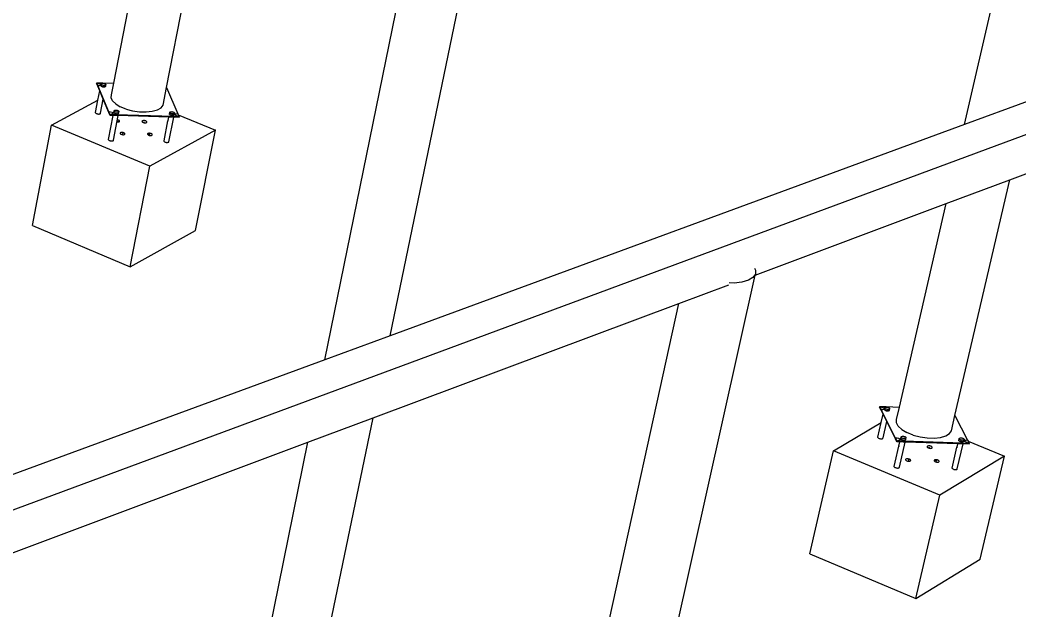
# Model space of a CAD drawing. Header units: inches. Extents: x -1339 to 1886, y -1058 to 789.
# Drawn here: x 1034.2 to 1274.2, y 148.9 to 290.7 of the extents above; entities that cross this region are included whole.
import ezdxf

# ---------------------------------------------------------------- set-up
doc = ezdxf.new("R2010")
doc.units = ezdxf.units.IN
doc.header["$MEASUREMENT"] = 0

msp = doc.modelspace()

# ---------------------------------------------------------------- linework, layer by layer
for p, q in [((1819.33, 464.57), (-287.57, -316.52)), ((1261.13, 265.57), (1296.06, 417.18)), ((1123.17, 214.82), (1156.96, 378)), ((1107.47, 209.05), (1140.98, 372.97)), ((1069.47, 274.44), (1085.27, 355.44)), ((1056.78, 275.51), (1071.33, 351.05)), ((1272.03, 252.3), (1362.48, 286.15)), ((1052.62, 275.47), (1052.66, 275.63)), ((1052.91, 274.79), (1052.62, 275.47)), ((1052.94, 274.96), (1052.66, 275.63)), ((1052.66, 275.63), (1054.11, 275.59)), ((1052.66, 275.63), (1053.73, 275.19)), ((1052.66, 275.63), (1053.73, 275.19)), ((1052.91, 274.79), (1052.94, 274.96)), ((1053.39, 273.64), (1052.91, 274.79)), ((1052.94, 274.96), (1053.31, 274.97)), ((1055.61, 268.62), (1052.94, 274.96)), ((1052.97, 271.46), (1053.39, 273.64)), ((1053.31, 274.97), (1053.63, 275.03)), ((1054.22, 271.67), (1053.39, 273.64)), ((1053.63, 275.03), (1053.68, 275.04)), ((1053.68, 275.05), (1053.65, 274.98)), ((1053.68, 275.05), (1053.65, 274.98)), ((1053.68, 275.03), (1053.65, 274.97)), ((1053.65, 274.98), (1053.66, 274.91)), ((1053.65, 274.98), (1053.66, 274.91)), ((1053.66, 274.91), (1053.65, 274.97)), ((1053.71, 274.83), (1053.66, 274.91)), ((1053.67, 274.98), (1053.7, 275.04)), ((1053.67, 274.98), (1053.68, 275.03)), ((1053.68, 274.91), (1053.67, 274.98)), ((1053.68, 275.04), (1053.73, 275.32)), ((1053.71, 275.07), (1053.68, 275.05)), ((1053.71, 275.07), (1053.68, 275.05)), ((1053.7, 275.05), (1053.68, 275.04)), ((1053.68, 275.04), (1053.7, 275.05)), ((1053.68, 275.04), (1053.68, 275.03)), ((1053.68, 275.03), (1053.68, 275.04)), ((1053.72, 274.85), (1053.68, 274.91)), ((1053.7, 275.04), (1053.7, 275.04)), ((1053.71, 274.83), (1053.79, 274.77)), ((1053.81, 274.78), (1053.72, 274.85)), ((1053.73, 275.32), (1053.76, 275.38)), ((1053.74, 275.25), (1053.73, 275.32)), ((1053.79, 275.18), (1053.74, 275.25)), ((1053.76, 275.38), (1053.83, 275.43)), ((1053.85, 275.14), (1053.77, 275.11)), ((1053.85, 275.14), (1053.77, 275.11)), ((1053.77, 275.1), (1053.86, 275.13)), ((1053.85, 275.13), (1053.77, 275.1)), ((1053.77, 275.08), (1053.87, 275.12)), ((1053.78, 275.17), (1053.84, 275.14)), ((1053.78, 275.17), (1053.84, 275.14)), ((1053.86, 275.13), (1053.79, 275.18)), ((1053.79, 274.77), (1053.91, 274.71)), ((1053.81, 274.78), (1053.92, 274.73)), ((1053.83, 275.43), (1053.93, 275.47)), ((1053.86, 275.13), (1053.85, 275.13)), ((1053.87, 275.12), (1053.86, 275.13)), ((1053.86, 275.13), (1053.86, 275.13)), ((1053.98, 275.06), (1053.87, 275.12)), ((1053.87, 275.12), (1053.87, 275.12)), ((1053.91, 274.71), (1054.05, 274.66)), ((1053.92, 274.73), (1054.05, 274.68)), ((1053.93, 275.47), (1054.05, 275.49)), ((1054.11, 275.02), (1053.98, 275.06)), ((1054.05, 275.49), (1054.13, 275.49)), ((1054.2, 274.65), (1054.05, 274.68)), ((1054.05, 274.66), (1054.2, 274.63)), ((1054.13, 275.49), (1054.11, 275.59)), ((1054.11, 275.59), (1056.78, 275.51)), ((1054.26, 274.99), (1054.11, 275.02)), ((1054.13, 275.49), (1054.19, 275.49)), ((1054.19, 275.49), (1054.34, 275.48)), ((1054.34, 274.64), (1054.2, 274.65)), ((1054.2, 274.63), (1054.35, 274.62)), ((1054.38, 274.98), (1054.23, 274.9)), ((1054.38, 274.98), (1054.23, 274.9)), ((1054.34, 274.64), (1054.24, 274.89)), ((1054.24, 274.89), (1054.79, 274.87)), ((1054.41, 274.97), (1054.26, 274.99)), ((1054.34, 275.48), (1054.48, 275.45)), ((1054.48, 274.64), (1054.34, 274.64)), ((1054.35, 274.62), (1054.34, 274.64)), ((1054.35, 274.63), (1054.49, 274.63)), ((1054.35, 274.63), (1054.49, 274.63)), ((1054.55, 274.98), (1054.41, 274.97)), ((1054.48, 275.45), (1054.62, 275.41)), ((1054.61, 274.66), (1054.48, 274.64)), ((1054.49, 274.63), (1054.62, 274.66)), ((1054.49, 274.63), (1054.62, 274.66)), ((1054.67, 275), (1054.55, 274.98)), ((1054.71, 274.7), (1054.61, 274.66)), ((1054.62, 275.41), (1054.73, 275.35)), ((1054.62, 274.66), (1054.72, 274.69)), ((1054.62, 274.66), (1054.72, 274.69)), ((1054.68, 275), (1054.67, 275)), ((1054.77, 275.04), (1054.68, 275)), ((1054.77, 274.94), (1054.68, 275)), ((1054.68, 275), (1054.75, 274.95)), ((1054.68, 275), (1054.68, 275)), ((1054.76, 274.95), (1054.69, 275.01)), ((1054.76, 274.95), (1054.69, 275.01)), ((1054.77, 274.75), (1054.71, 274.7)), ((1054.72, 274.69), (1054.79, 274.75)), ((1054.72, 274.69), (1054.79, 274.75)), ((1054.73, 275.35), (1054.81, 275.28)), ((1054.75, 274.95), (1054.79, 274.88)), ((1054.81, 274.88), (1054.76, 274.95)), ((1054.81, 274.88), (1054.76, 274.95)), ((1054.84, 275.09), (1054.77, 275.04)), ((1054.81, 274.87), (1054.77, 274.94)), ((1054.8, 274.81), (1054.77, 274.75)), ((1054.79, 274.88), (1054.79, 274.87)), ((1054.79, 274.87), (1054.8, 274.81)), ((1054.79, 274.87), (1054.81, 274.87)), ((1054.79, 274.75), (1054.82, 274.81)), ((1054.79, 274.75), (1054.82, 274.81)), ((1054.8, 274.81), (1054.81, 274.87)), ((1054.81, 275.28), (1054.86, 275.22)), ((1054.81, 274.87), (1054.87, 275.15)), ((1054.81, 274.87), (1054.81, 274.88)), ((1054.81, 274.87), (1054.81, 274.88)), ((1054.81, 274.87), (1054.82, 274.87)), ((1054.82, 274.87), (1054.81, 274.87)), ((1054.81, 274.87), (1054.81, 274.87)), ((1054.81, 274.87), (1054.81, 274.87)), ((1054.81, 274.87), (1054.81, 274.87)), ((1054.82, 274.81), (1054.81, 274.87)), ((1054.82, 274.81), (1054.81, 274.87)), ((1054.87, 275.15), (1054.84, 275.09)), ((1054.86, 275.22), (1054.87, 275.15)), ((1056.24, 272.73), (1056.78, 275.51)), ((1068.65, 270.24), (1069.47, 274.44)), ((1069.47, 274.44), (1072.19, 268.12)), ((1041.83, 265.43), (1052.97, 271.46)), ((1052.4, 268.45), (1052.97, 271.46)), ((1053.57, 268.28), (1054.22, 271.67)), ((1055.58, 268.45), (1054.22, 271.67)), ((1056.15, 272.01), (1056.24, 272.73)), ((1056.49, 271.26), (1056.15, 272.01)), ((1056.49, 271.26), (1057.23, 270.52)), ((1056.8, 268.57), (1056.86, 268.86)), ((1056.86, 268.86), (1056.89, 268.92)), ((1056.87, 268.79), (1056.86, 268.86)), ((1056.89, 268.92), (1056.95, 268.97)), ((1056.95, 268.97), (1057.05, 269.01)), ((1057.05, 269.01), (1057.18, 269.03)), ((1057.18, 269.03), (1057.32, 269.03)), ((1057.23, 270.52), (1058.33, 269.85)), ((1057.32, 269.03), (1057.47, 269.02)), ((1057.47, 269.02), (1057.61, 268.99)), ((1057.61, 268.99), (1057.75, 268.95)), ((1057.75, 268.95), (1057.86, 268.89)), ((1057.86, 268.89), (1057.94, 268.82)), ((1057.94, 268.82), (1057.99, 268.76)), ((1059.71, 269.29), (1058.33, 269.85)), ((1059.71, 269.29), (1061.28, 268.88)), ((1061.28, 268.88), (1062.93, 268.64)), ((1066.01, 268.76), (1067.24, 269.1)), ((1067.24, 269.1), (1068.14, 269.61)), ((1068.14, 269.61), (1068.65, 270.24)), ((1276.43, 271.2), (1261.13, 265.57)), ((1052.41, 268.38), (1052.4, 268.45)), ((1052.46, 268.31), (1052.41, 268.38)), ((1052.46, 268.31), (1052.54, 268.25)), ((1052.54, 268.25), (1052.66, 268.19)), ((1052.66, 268.19), (1052.79, 268.14)), ((1052.79, 268.14), (1052.94, 268.11)), ((1052.94, 268.11), (1053.1, 268.1)), ((1053.1, 268.1), (1053.24, 268.1)), ((1053.24, 268.1), (1053.37, 268.13)), ((1053.37, 268.13), (1053.47, 268.16)), ((1053.47, 268.16), (1053.54, 268.22)), ((1053.54, 268.22), (1053.57, 268.28)), ((1053.57, 268.28), (1053.56, 268.34)), ((1055.52, 261.98), (1056.63, 267.75)), ((1055.58, 268.45), (1055.61, 268.62)), ((1055.87, 267.77), (1055.58, 268.45)), ((1056, 268.58), (1055.61, 268.62)), ((1055.9, 267.94), (1055.61, 268.62)), ((1055.87, 267.77), (1055.9, 267.94)), ((1056.63, 267.75), (1055.87, 267.77)), ((1055.9, 267.94), (1056.72, 268.38)), ((1055.9, 267.94), (1056.72, 268.38)), ((1057.36, 267.89), (1055.9, 267.94)), ((1056.38, 268.5), (1056, 268.58)), ((1056.73, 268.39), (1056.38, 268.5)), ((1057.33, 267.73), (1056.63, 267.75)), ((1056.69, 261.8), (1057.83, 267.71)), ((1057.02, 268.24), (1056.73, 268.39)), ((1056.8, 268.59), (1056.77, 268.52)), ((1056.8, 268.59), (1056.77, 268.52)), ((1056.77, 268.52), (1056.78, 268.45)), ((1056.77, 268.52), (1056.78, 268.45)), ((1056.78, 268.51), (1056.8, 268.57)), ((1056.79, 268.44), (1056.78, 268.51)), ((1056.79, 268.52), (1056.82, 268.58)), ((1056.79, 268.52), (1056.8, 268.57)), ((1056.8, 268.45), (1056.79, 268.52)), ((1056.84, 268.37), (1056.79, 268.44)), ((1056.87, 268.64), (1056.8, 268.59)), ((1056.87, 268.64), (1056.8, 268.59)), ((1056.8, 268.57), (1056.81, 268.58)), ((1056.85, 268.38), (1056.8, 268.45)), ((1056.88, 268.63), (1056.81, 268.58)), ((1056.82, 268.58), (1056.89, 268.63)), ((1056.84, 268.37), (1056.92, 268.31)), ((1056.93, 268.32), (1056.85, 268.38)), ((1056.91, 268.72), (1056.87, 268.79)), ((1056.97, 268.68), (1056.87, 268.64)), ((1056.97, 268.68), (1056.87, 268.64)), ((1056.98, 268.67), (1056.88, 268.63)), ((1056.89, 268.63), (1056.98, 268.67)), ((1056.98, 268.67), (1056.91, 268.72)), ((1056.92, 268.31), (1057.04, 268.25)), ((1056.93, 268.32), (1057.04, 268.26)), ((1056.98, 268.67), (1056.98, 268.67)), ((1057, 268.66), (1056.98, 268.67)), ((1056.98, 268.67), (1056.98, 268.67)), ((1057.11, 268.6), (1057, 268.66)), ((1057.24, 268.07), (1057.02, 268.24)), ((1057.04, 268.26), (1057.18, 268.22)), ((1057.04, 268.25), (1057.17, 268.2)), ((1057.24, 268.56), (1057.11, 268.6)), ((1057.17, 268.2), (1057.33, 268.17)), ((1057.18, 268.22), (1057.32, 268.19)), ((1057.39, 268.53), (1057.24, 268.56)), ((1057.36, 267.89), (1057.24, 268.07)), ((1057.32, 268.19), (1057.47, 268.17)), ((1057.33, 268.17), (1057.48, 268.16)), ((1057.33, 267.73), (1057.36, 267.89)), ((1057.83, 267.71), (1057.33, 267.73)), ((1071.02, 267.48), (1057.36, 267.89)), ((1057.54, 268.51), (1057.39, 268.53)), ((1057.47, 268.17), (1057.61, 268.18)), ((1057.48, 268.17), (1057.62, 268.17)), ((1057.48, 268.17), (1057.62, 268.17)), ((1057.48, 268.16), (1057.63, 268.16)), ((1057.68, 268.52), (1057.54, 268.51)), ((1057.59, 266.45), (1058.07, 266.26)), ((1057.59, 266.45), (1058.07, 266.26)), ((1057.61, 268.18), (1057.74, 268.2)), ((1057.62, 268.17), (1057.75, 268.19)), ((1057.62, 268.17), (1057.75, 268.19)), ((1057.63, 268.16), (1057.75, 268.18)), ((1057.77, 266.68), (1057.64, 266.71)), ((1057.77, 266.68), (1057.64, 266.71)), ((1057.8, 268.54), (1057.68, 268.52)), ((1057.84, 268.24), (1057.74, 268.2)), ((1057.75, 268.19), (1057.85, 268.23)), ((1057.75, 268.19), (1057.85, 268.23)), ((1057.75, 268.18), (1057.86, 268.22)), ((1057.91, 266.64), (1057.77, 266.68)), ((1057.91, 266.64), (1057.77, 266.68)), ((1057.87, 268.41), (1057.78, 268.41)), ((1057.81, 268.54), (1057.8, 268.54)), ((1057.9, 268.58), (1057.81, 268.54)), ((1057.81, 268.54), (1057.87, 268.49)), ((1057.89, 268.49), (1057.82, 268.55)), ((1057.89, 268.49), (1057.82, 268.55)), ((1069.98, 267.35), (1057.83, 267.71)), ((1057.84, 268.24), (1057.9, 268.29)), ((1057.85, 268.23), (1057.92, 268.29)), ((1057.85, 268.23), (1057.92, 268.29)), ((1057.86, 268.22), (1057.93, 268.28)), ((1057.87, 268.49), (1057.88, 268.48)), ((1057.97, 268.63), (1057.9, 268.58)), ((1057.93, 268.35), (1057.9, 268.29)), ((1058.02, 266.58), (1057.91, 266.64)), ((1058.02, 266.58), (1057.91, 266.64)), ((1057.92, 268.4), (1057.93, 268.35)), ((1057.92, 268.29), (1057.95, 268.35)), ((1057.92, 268.29), (1057.95, 268.35)), ((1057.94, 268.42), (1057.93, 268.44)), ((1057.94, 268.42), (1057.93, 268.44)), ((1057.94, 268.41), (1057.93, 268.41)), ((1057.93, 268.35), (1057.94, 268.41)), ((1057.93, 268.28), (1057.96, 268.34)), ((1057.94, 268.41), (1058, 268.69)), ((1057.94, 268.41), (1057.94, 268.42)), ((1057.94, 268.41), (1057.94, 268.42)), ((1057.95, 268.41), (1057.94, 268.41)), ((1057.94, 268.41), (1057.94, 268.41)), ((1057.95, 268.35), (1057.94, 268.41)), ((1057.94, 268.41), (1057.94, 268.41)), ((1057.95, 268.35), (1057.94, 268.41)), ((1057.96, 268.34), (1057.95, 268.41)), ((1058, 268.69), (1057.97, 268.63)), ((1057.99, 268.76), (1058, 268.69)), ((1058.11, 266.51), (1058.02, 266.58)), ((1058.11, 266.51), (1058.02, 266.58)), ((1058.16, 266.44), (1058.11, 266.51)), ((1058.16, 266.44), (1058.11, 266.51)), ((1058.17, 266.37), (1058.16, 266.44)), ((1058.17, 266.37), (1058.16, 266.44)), ((1062.93, 268.64), (1064.54, 268.6)), ((1063.57, 266.41), (1063.54, 266.35)), ((1063.64, 266.46), (1063.57, 266.41)), ((1063.74, 266.5), (1063.64, 266.46)), ((1063.87, 266.53), (1063.74, 266.5)), ((1064.02, 266.53), (1063.87, 266.53)), ((1064.17, 266.52), (1064.02, 266.53)), ((1064.32, 266.49), (1064.17, 266.52)), ((1064.46, 266.44), (1064.32, 266.49)), ((1064.58, 266.38), (1064.46, 266.44)), ((1064.54, 268.6), (1066.01, 268.76)), ((1068.84, 261.63), (1069.79, 266.48)), ((1069.82, 266.54), (1069.79, 266.48)), ((1069.79, 266.48), (1069.8, 266.41)), ((1069.8, 266.41), (1069.83, 266.55)), ((1069.83, 266.55), (1069.82, 266.54)), ((1069.83, 266.55), (1069.98, 267.35)), ((1070.98, 267.31), (1069.98, 267.35)), ((1070.02, 261.45), (1071.17, 267.31)), ((1070.16, 268.22), (1070.13, 268.15)), ((1070.16, 268.22), (1070.13, 268.15)), ((1070.13, 268.15), (1070.14, 268.08)), ((1070.13, 268.15), (1070.14, 268.08)), ((1070.18, 268.02), (1070.13, 268.09)), ((1070.15, 268.15), (1070.22, 268.49)), ((1070.15, 268.15), (1070.18, 268.21)), ((1070.16, 268.08), (1070.15, 268.15)), ((1070.23, 268.27), (1070.16, 268.22)), ((1070.23, 268.27), (1070.16, 268.22)), ((1070.21, 268.02), (1070.16, 268.08)), ((1070.18, 268.21), (1070.25, 268.26)), ((1070.18, 268.02), (1070.26, 267.95)), ((1070.29, 267.95), (1070.21, 268.02)), ((1070.22, 268.49), (1070.25, 268.55)), ((1070.23, 268.42), (1070.22, 268.49)), ((1070.28, 268.35), (1070.23, 268.42)), ((1070.33, 268.31), (1070.23, 268.27)), ((1070.33, 268.31), (1070.23, 268.27)), ((1070.25, 268.55), (1070.31, 268.6)), ((1070.25, 268.26), (1070.34, 268.3)), ((1070.26, 267.95), (1070.38, 267.9)), ((1070.34, 268.3), (1070.28, 268.35)), ((1070.29, 267.95), (1070.41, 267.89)), ((1070.31, 268.6), (1070.41, 268.64)), ((1070.36, 268.29), (1070.34, 268.3)), ((1070.47, 268.23), (1070.36, 268.29)), ((1070.38, 267.9), (1070.52, 267.85)), ((1070.41, 268.64), (1070.53, 268.66)), ((1070.41, 267.89), (1070.54, 267.85)), ((1070.61, 268.19), (1070.47, 268.23)), ((1070.52, 267.85), (1070.67, 267.82)), ((1070.53, 268.66), (1070.68, 268.67)), ((1070.69, 267.82), (1070.54, 267.85)), ((1070.75, 268.16), (1070.61, 268.19)), ((1070.67, 267.82), (1070.82, 267.8)), ((1070.68, 268.67), (1070.82, 268.65)), ((1070.69, 267.82), (1070.83, 267.81)), ((1070.74, 268.07), (1070.72, 268.07)), ((1070.74, 268.07), (1070.72, 268.07)), ((1070.73, 268.06), (1070.73, 268.06)), ((1070.73, 268.05), (1070.73, 268.06)), ((1070.9, 268.14), (1070.75, 268.16)), ((1070.82, 268.65), (1070.97, 268.62)), ((1070.82, 267.8), (1070.83, 267.81)), ((1070.97, 267.81), (1070.83, 267.81)), ((1070.84, 267.8), (1070.98, 267.8)), ((1070.84, 267.8), (1070.98, 267.8)), ((1071.04, 268.15), (1070.9, 268.14)), ((1070.97, 268.62), (1071.11, 268.58)), ((1070.98, 267.8), (1071.11, 267.82)), ((1070.98, 267.8), (1071.11, 267.82)), ((1070.98, 267.31), (1071.02, 267.48)), ((1071.17, 267.31), (1070.98, 267.31)), ((1071.07, 267.81), (1070.99, 267.65)), ((1070.99, 267.65), (1071.02, 267.48)), ((1071.28, 268.04), (1071.02, 268.05)), ((1072.48, 267.43), (1071.02, 267.48)), ((1071.17, 268.17), (1071.04, 268.15)), ((1071.09, 267.83), (1071.07, 267.81)), ((1071.24, 267.95), (1071.09, 267.83)), ((1071.09, 267.83), (1071.1, 267.83)), ((1071.11, 268.58), (1071.22, 268.52)), ((1071.11, 267.82), (1071.21, 267.86)), ((1071.11, 267.82), (1071.21, 267.86)), ((1071.17, 268.17), (1071.23, 268.12)), ((1071.18, 268.17), (1071.17, 268.17)), ((1071.17, 268.17), (1071.17, 268.17)), ((1072.45, 267.27), (1071.17, 267.31)), ((1071.26, 268.21), (1071.18, 268.17)), ((1071.25, 268.12), (1071.18, 268.18)), ((1071.25, 268.12), (1071.18, 268.18)), ((1071.24, 268.13), (1071.18, 268.17)), ((1071.2, 267.87), (1071.21, 267.88)), ((1071.21, 267.88), (1071.26, 267.92)), ((1071.21, 267.86), (1071.28, 267.92)), ((1071.21, 267.86), (1071.28, 267.92)), ((1071.22, 268.52), (1071.3, 268.46)), ((1071.23, 268.12), (1071.28, 268.05)), ((1071.29, 268.06), (1071.24, 268.13)), ((1071.28, 267.97), (1071.24, 267.95)), ((1071.27, 267.93), (1071.24, 267.94)), ((1071.27, 267.93), (1071.24, 267.94)), ((1071.3, 268.05), (1071.25, 268.12)), ((1071.3, 268.05), (1071.25, 268.12)), ((1071.33, 268.26), (1071.26, 268.21)), ((1071.26, 267.92), (1071.28, 267.97)), ((1071.27, 267.92), (1071.26, 267.92)), ((1071.27, 267.93), (1071.27, 267.93)), ((1071.29, 267.93), (1071.27, 267.93)), ((1071.27, 267.93), (1071.27, 267.93)), ((1071.29, 267.93), (1071.27, 267.93)), ((1071.28, 268.05), (1071.28, 268.04)), ((1071.28, 268.04), (1071.29, 267.98)), ((1071.29, 267.98), (1071.28, 267.97)), ((1071.29, 267.97), (1071.28, 267.97)), ((1071.28, 267.92), (1071.29, 267.93)), ((1071.28, 267.92), (1071.29, 267.93)), ((1071.3, 268), (1071.29, 268.06)), ((1071.49, 268.05), (1071.29, 267.97)), ((1071.29, 267.98), (1071.3, 268)), ((1071.29, 267.97), (1071.3, 267.99)), ((1071.29, 267.93), (1071.31, 267.98)), ((1071.29, 267.93), (1071.31, 267.98)), ((1072.48, 267.43), (1071.29, 267.93)), ((1072.48, 267.43), (1071.29, 267.93)), ((1071.3, 268.46), (1071.35, 268.39)), ((1071.3, 268), (1071.36, 268.32)), ((1071.3, 268.04), (1071.3, 268.05)), ((1071.3, 268.04), (1071.3, 268.05)), ((1071.31, 267.98), (1071.3, 268.04)), ((1071.3, 268.04), (1071.3, 268.04)), ((1071.31, 267.98), (1071.3, 268.04)), ((1071.3, 268.04), (1071.3, 268.04)), ((1071.3, 267.99), (1071.3, 268)), ((1071.36, 268.32), (1071.33, 268.26)), ((1071.35, 268.39), (1071.36, 268.32)), ((1071.82, 268.1), (1071.49, 268.05)), ((1072.19, 268.12), (1071.82, 268.1)), ((1072.19, 268.12), (1072.27, 267.92)), ((1072.27, 267.92), (1081.19, 264.23)), ((1072.27, 267.92), (1072.48, 267.43)), ((1072.45, 267.27), (1072.48, 267.43)), ((1037.24, 241.32), (1041.83, 265.43)), ((1065.41, 255.6), (1041.83, 265.43)), ((1057.54, 266.2), (1057.69, 266.19)), ((1057.54, 266.2), (1057.69, 266.19)), ((1057.69, 266.19), (1057.84, 266.19)), ((1057.69, 266.19), (1057.84, 266.19)), ((1057.84, 266.19), (1057.97, 266.22)), ((1057.84, 266.19), (1057.97, 266.22)), ((1057.97, 266.22), (1058.07, 266.26)), ((1057.97, 266.22), (1058.07, 266.26)), ((1058.07, 266.26), (1058.14, 266.31)), ((1058.07, 266.26), (1058.14, 266.31)), ((1058.14, 266.31), (1058.17, 266.37)), ((1058.14, 266.31), (1058.17, 266.37)), ((1063.54, 266.35), (1063.55, 266.28)), ((1063.55, 266.28), (1063.6, 266.21)), ((1063.6, 266.21), (1063.69, 266.14)), ((1063.69, 266.14), (1063.8, 266.08)), ((1063.8, 266.08), (1064.13, 266.26)), ((1063.8, 266.08), (1064.13, 266.26)), ((1063.8, 266.08), (1063.94, 266.04)), ((1063.94, 266.04), (1064.09, 266.01)), ((1064.09, 266.01), (1064.25, 265.99)), ((1064.25, 265.99), (1064.39, 266)), ((1064.39, 266), (1064.52, 266.02)), ((1064.52, 266.02), (1064.62, 266.06)), ((1064.66, 266.31), (1064.58, 266.38)), ((1064.62, 266.06), (1064.69, 266.11)), ((1064.71, 266.24), (1064.66, 266.31)), ((1064.69, 266.11), (1064.72, 266.17)), ((1064.72, 266.17), (1064.71, 266.24)), ((1081.19, 264.23), (1065.41, 255.6)), ((1076.42, 240.12), (1081.19, 264.23)), ((1261.13, 265.57), (1123.17, 214.82)), ((1055.53, 261.91), (1055.52, 261.98)), ((1055.57, 261.84), (1055.53, 261.91)), ((1055.57, 261.84), (1055.66, 261.77)), ((1055.66, 261.77), (1055.78, 261.71)), ((1055.78, 261.71), (1055.91, 261.67)), ((1055.91, 261.67), (1056.06, 261.63)), ((1056.06, 261.63), (1056.22, 261.62)), ((1056.22, 261.62), (1056.36, 261.62)), ((1056.36, 261.62), (1056.49, 261.65)), ((1056.49, 261.65), (1056.59, 261.69)), ((1056.59, 261.69), (1056.66, 261.74)), ((1056.66, 261.74), (1056.69, 261.8)), ((1056.69, 261.8), (1056.69, 261.86)), ((1058.31, 263.55), (1058.28, 263.48)), ((1058.31, 263.55), (1058.28, 263.48)), ((1058.28, 263.48), (1058.29, 263.41)), ((1058.28, 263.48), (1058.29, 263.41)), ((1058.29, 263.41), (1058.34, 263.34)), ((1058.29, 263.41), (1058.34, 263.34)), ((1058.38, 263.6), (1058.31, 263.55)), ((1058.38, 263.6), (1058.31, 263.55)), ((1058.34, 263.34), (1058.43, 263.28)), ((1058.34, 263.34), (1058.43, 263.28)), ((1058.48, 263.64), (1058.38, 263.6)), ((1058.48, 263.64), (1058.38, 263.6)), ((1058.43, 263.28), (1058.54, 263.22)), ((1058.43, 263.28), (1058.54, 263.22)), ((1058.61, 263.66), (1058.48, 263.64)), ((1058.61, 263.66), (1058.48, 263.64)), ((1058.54, 263.22), (1058.68, 263.17)), ((1058.54, 263.22), (1058.68, 263.17)), ((1058.76, 263.67), (1058.61, 263.66)), ((1058.76, 263.67), (1058.61, 263.66)), ((1058.68, 263.17), (1058.83, 263.14)), ((1058.68, 263.17), (1058.83, 263.14)), ((1058.91, 263.65), (1058.76, 263.67)), ((1058.91, 263.65), (1058.76, 263.67)), ((1058.83, 263.14), (1058.98, 263.13)), ((1058.83, 263.14), (1058.98, 263.13)), ((1058.87, 263.4), (1059.2, 263.58)), ((1058.87, 263.4), (1059.2, 263.58)), ((1059.06, 263.62), (1058.91, 263.65)), ((1059.06, 263.62), (1058.91, 263.65)), ((1058.98, 263.13), (1059.13, 263.13)), ((1058.98, 263.13), (1059.13, 263.13)), ((1059.2, 263.58), (1059.06, 263.62)), ((1059.2, 263.58), (1059.06, 263.62)), ((1059.13, 263.13), (1059.26, 263.15)), ((1059.13, 263.13), (1059.26, 263.15)), ((1059.31, 263.52), (1059.2, 263.58)), ((1059.31, 263.52), (1059.2, 263.58)), ((1059.26, 263.15), (1059.36, 263.19)), ((1059.26, 263.15), (1059.36, 263.19)), ((1059.4, 263.45), (1059.31, 263.52)), ((1059.4, 263.45), (1059.31, 263.52)), ((1059.36, 263.19), (1059.43, 263.25)), ((1059.36, 263.19), (1059.43, 263.25)), ((1059.45, 263.38), (1059.4, 263.45)), ((1059.45, 263.38), (1059.4, 263.45)), ((1059.43, 263.25), (1059.46, 263.31)), ((1059.43, 263.25), (1059.46, 263.31)), ((1059.46, 263.31), (1059.45, 263.38)), ((1059.46, 263.31), (1059.45, 263.38)), ((1064.88, 263.35), (1064.85, 263.28)), ((1064.88, 263.35), (1064.85, 263.28)), ((1064.85, 263.28), (1064.86, 263.22)), ((1064.85, 263.28), (1064.86, 263.22)), ((1064.86, 263.22), (1064.91, 263.14)), ((1064.86, 263.22), (1064.91, 263.14)), ((1064.94, 263.4), (1064.88, 263.35)), ((1064.94, 263.4), (1064.88, 263.35)), ((1064.91, 263.14), (1064.99, 263.08)), ((1064.91, 263.14), (1064.99, 263.08)), ((1065.05, 263.44), (1064.94, 263.4)), ((1065.05, 263.44), (1064.94, 263.4)), ((1064.94, 263.4), (1065.44, 263.2)), ((1064.94, 263.4), (1065.44, 263.2)), ((1064.99, 263.08), (1065.11, 263.02)), ((1064.99, 263.08), (1065.11, 263.02)), ((1065.17, 263.46), (1065.05, 263.44)), ((1065.17, 263.46), (1065.05, 263.44)), ((1065.11, 263.02), (1065.25, 262.97)), ((1065.11, 263.02), (1065.25, 262.97)), ((1065.32, 263.47), (1065.17, 263.46)), ((1065.32, 263.47), (1065.17, 263.46)), ((1065.25, 262.97), (1065.4, 262.94)), ((1065.25, 262.97), (1065.4, 262.94)), ((1065.47, 263.45), (1065.32, 263.47)), ((1065.47, 263.45), (1065.32, 263.47)), ((1065.4, 262.94), (1065.55, 262.93)), ((1065.4, 262.94), (1065.55, 262.93)), ((1065.62, 263.42), (1065.47, 263.45)), ((1065.62, 263.42), (1065.47, 263.45)), ((1065.55, 262.93), (1065.7, 262.93)), ((1065.55, 262.93), (1065.7, 262.93)), ((1065.76, 263.38), (1065.62, 263.42)), ((1065.76, 263.38), (1065.62, 263.42)), ((1065.7, 262.93), (1065.82, 262.95)), ((1065.7, 262.93), (1065.82, 262.95)), ((1065.88, 263.32), (1065.76, 263.38)), ((1065.88, 263.32), (1065.76, 263.38)), ((1065.82, 262.95), (1065.93, 262.99)), ((1065.82, 262.95), (1065.93, 262.99)), ((1065.96, 263.25), (1065.88, 263.32)), ((1065.96, 263.25), (1065.88, 263.32)), ((1065.93, 262.99), (1065.99, 263.05)), ((1065.93, 262.99), (1065.99, 263.05)), ((1066.01, 263.18), (1065.96, 263.25)), ((1066.01, 263.18), (1065.96, 263.25)), ((1065.99, 263.05), (1066.02, 263.11)), ((1065.99, 263.05), (1066.02, 263.11)), ((1066.02, 263.11), (1066.01, 263.18)), ((1066.02, 263.11), (1066.01, 263.18)), ((1068.85, 261.56), (1068.84, 261.63)), ((1068.9, 261.49), (1068.85, 261.56)), ((1068.9, 261.49), (1068.99, 261.42)), ((1068.99, 261.42), (1069.1, 261.36)), ((1069.1, 261.36), (1069.24, 261.31)), ((1069.24, 261.31), (1069.39, 261.28)), ((1069.39, 261.28), (1069.55, 261.27)), ((1069.55, 261.27), (1069.69, 261.27)), ((1069.69, 261.27), (1069.82, 261.3)), ((1069.82, 261.3), (1069.92, 261.33)), ((1069.92, 261.33), (1069.96, 261.36)), ((1069.96, 261.36), (1069.99, 261.39)), ((1069.99, 261.39), (1070.02, 261.45)), ((1060.7, 231.41), (1065.41, 255.6)), ((1256.76, 246.59), (1272.03, 252.3)), ((1258.84, 195.66), (1272.03, 252.3)), ((1210.86, 229.41), (1256.76, 246.59)), ((1245.49, 197.68), (1256.76, 246.59)), ((1037.24, 241.32), (1060.7, 231.41)), ((1060.7, 231.41), (1076.42, 240.12)), ((1210.72, 231.03), (1210.96, 230.57)), ((1210.96, 230.57), (1210.91, 229.63)), ((1135.92, -107.15), (1210.86, 229.41)), ((1209.22, 228.14), (1207.67, 227.69)), ((1210.32, 228.8), (1209.22, 228.14)), ((1210.91, 229.63), (1210.32, 228.8)), ((1210.86, 229.41), (1210.91, 229.63)), ((1192.48, 222.54), (1204.54, 227.05)), ((1205.8, 227.48), (1204.64, 227.51)), ((1207.67, 227.69), (1205.8, 227.48)), ((1119.07, 195.07), (1192.48, 222.54)), ((1120.63, -104.72), (1192.48, 222.54)), ((1123.17, 214.82), (1107.47, 209.05)), ((1107.47, 209.05), (951.58, 151.71)), ((1240.73, 197.66), (1240.76, 197.83)), ((1241.09, 196.93), (1240.73, 197.66)), ((1241.13, 197.1), (1240.76, 197.83)), ((1240.76, 197.83), (1242.29, 197.78)), ((1240.76, 197.83), (1241.97, 197.33)), ((1240.76, 197.83), (1241.97, 197.33)), ((1241.09, 196.93), (1241.13, 197.1)), ((1241.6, 195.93), (1241.09, 196.93)), ((1241.13, 197.1), (1241.51, 197.11)), ((1244.57, 190.22), (1241.13, 197.1)), ((1241.51, 197.11), (1241.84, 197.17)), ((1241.84, 197.17), (1241.9, 197.2)), ((1241.89, 197.19), (1241.86, 197.13)), ((1241.89, 197.19), (1241.86, 197.13)), ((1241.86, 197.13), (1241.88, 197.05)), ((1241.86, 197.13), (1241.88, 197.05)), ((1241.89, 197.18), (1241.87, 197.12)), ((1241.89, 197.04), (1241.87, 197.12)), ((1241.95, 197.24), (1241.89, 197.19)), ((1241.95, 197.24), (1241.89, 197.19)), ((1241.89, 197.12), (1241.91, 197.19)), ((1241.9, 197.19), (1241.89, 197.18)), ((1241.89, 197.12), (1241.9, 197.19)), ((1241.9, 197.05), (1241.89, 197.12)), ((1241.94, 196.97), (1241.89, 197.04)), ((1241.9, 197.2), (1241.97, 197.47)), ((1241.91, 197.2), (1241.9, 197.19)), ((1241.9, 197.19), (1241.9, 197.2)), ((1241.9, 197.2), (1241.91, 197.2)), ((1241.96, 196.98), (1241.9, 197.05)), ((1241.94, 197.23), (1241.91, 197.2)), ((1241.91, 197.19), (1241.93, 197.21)), ((1241.91, 197.2), (1241.93, 197.21)), ((1241.93, 197.21), (1241.94, 197.21)), ((1241.93, 197.21), (1241.94, 197.21)), ((1241.94, 196.97), (1242.04, 196.89)), ((1242.05, 196.91), (1241.96, 196.98)), ((1241.97, 197.47), (1241.99, 197.53)), ((1241.98, 197.4), (1241.97, 197.47)), ((1242.04, 197.32), (1241.98, 197.4)), ((1241.99, 197.53), (1242.05, 197.59)), ((1242.02, 197.25), (1242.1, 197.28)), ((1242.02, 197.27), (1242.07, 197.28)), ((1242.03, 197.31), (1242.06, 197.29)), ((1242.03, 197.31), (1242.06, 197.29)), ((1242.06, 197.29), (1242.03, 197.28)), ((1242.06, 197.29), (1242.03, 197.28)), ((1242.06, 197.28), (1242.03, 197.27)), ((1242.08, 197.29), (1242.04, 197.32)), ((1242.04, 196.89), (1242.17, 196.83)), ((1242.05, 197.59), (1242.15, 197.63)), ((1242.05, 196.91), (1242.17, 196.85)), ((1242.07, 197.3), (1242.06, 197.29)), ((1242.07, 197.3), (1242.06, 197.29)), ((1242.06, 197.29), (1242.06, 197.29)), ((1242.06, 197.29), (1242.08, 197.29)), ((1242.06, 197.29), (1242.06, 197.29)), ((1242.06, 197.29), (1242.08, 197.29)), ((1242.07, 197.28), (1242.06, 197.28)), ((1242.07, 197.28), (1242.08, 197.29)), ((1242.08, 197.29), (1242.08, 197.29)), ((1242.1, 197.28), (1242.08, 197.29)), ((1242.08, 197.29), (1242.09, 197.28)), ((1242.08, 197.29), (1242.09, 197.28)), ((1242.13, 197.25), (1242.1, 197.28)), ((1242.25, 197.19), (1242.13, 197.25)), ((1242.15, 197.63), (1242.28, 197.65)), ((1242.17, 196.85), (1242.32, 196.8)), ((1242.17, 196.83), (1242.31, 196.78)), ((1242.4, 197.14), (1242.25, 197.19)), ((1242.28, 197.65), (1242.31, 197.66)), ((1242.31, 197.66), (1242.29, 197.78)), ((1242.29, 197.78), (1245.49, 197.68)), ((1242.31, 197.66), (1242.42, 197.66)), ((1242.55, 197.11), (1242.4, 197.14)), ((1242.42, 197.66), (1242.58, 197.64)), ((1242.61, 197.11), (1242.49, 197.03)), ((1242.61, 197.11), (1242.49, 197.03)), ((1242.63, 196.75), (1242.49, 197.02)), ((1242.49, 197.02), (1243.07, 197)), ((1242.71, 197.1), (1242.55, 197.11)), ((1242.58, 197.64), (1242.73, 197.61)), ((1242.85, 197.1), (1242.71, 197.1)), ((1242.73, 197.61), (1242.88, 197.56)), ((1242.96, 197.12), (1242.85, 197.1)), ((1242.88, 197.56), (1243, 197.5)), ((1243, 196.82), (1242.9, 196.78)), ((1242.91, 196.77), (1243.02, 196.81)), ((1242.91, 196.77), (1243.02, 196.81)), ((1242.96, 197.12), (1243.01, 197.09)), ((1242.98, 197.12), (1242.96, 197.12)), ((1243.08, 197.17), (1242.98, 197.13)), ((1242.98, 197.13), (1242.98, 197.12)), ((1243.03, 197.09), (1242.98, 197.13)), ((1243.03, 197.09), (1242.98, 197.13)), ((1243.04, 197.08), (1242.98, 197.12)), ((1243, 197.5), (1243.09, 197.43)), ((1243.06, 196.88), (1243, 196.82)), ((1243.01, 197.09), (1243.07, 197.01)), ((1243.02, 196.81), (1243.08, 196.87)), ((1243.02, 196.81), (1243.08, 196.87)), ((1243.09, 197.01), (1243.03, 197.09)), ((1243.09, 197.01), (1243.03, 197.09)), ((1243.09, 197.01), (1243.04, 197.08)), ((1243.08, 196.94), (1243.06, 196.88)), ((1243.07, 197.01), (1243.07, 197)), ((1243.07, 197), (1243.08, 196.94)), ((1243.07, 197), (1243.09, 197)), ((1243.08, 196.94), (1243.16, 197.29)), ((1243.14, 197.22), (1243.08, 197.17)), ((1243.08, 196.87), (1243.11, 196.94)), ((1243.08, 196.87), (1243.11, 196.94)), ((1243.09, 197.43), (1243.15, 197.36)), ((1243.09, 197), (1243.09, 197.01)), ((1243.09, 197), (1243.09, 197.01)), ((1243.09, 197.01), (1243.09, 197.01)), ((1243.09, 197.01), (1243.09, 197.01)), ((1243.09, 197), (1243.09, 197)), ((1243.11, 196.94), (1243.09, 197)), ((1243.11, 196.94), (1243.09, 197)), ((1243.16, 197.29), (1243.14, 197.22)), ((1243.15, 197.36), (1243.16, 197.29)), ((1244.8, 194.68), (1245.49, 197.68)), ((1099.63, 101.19), (1119.07, 195.07)), ((1103.42, 189.21), (1119.07, 195.07)), ((1241.15, 193.99), (1241.6, 195.93)), ((1242.48, 194.17), (1241.6, 195.93)), ((1242.31, 196.78), (1242.47, 196.75)), ((1242.47, 196.77), (1242.32, 196.8)), ((1242.63, 196.75), (1242.47, 196.77)), ((1242.47, 196.75), (1242.64, 196.73)), ((1242.77, 196.76), (1242.63, 196.75)), ((1242.64, 196.73), (1242.63, 196.75)), ((1242.63, 196.74), (1242.78, 196.75)), ((1242.63, 196.74), (1242.78, 196.75)), ((1242.9, 196.78), (1242.77, 196.76)), ((1242.78, 196.75), (1242.91, 196.77)), ((1242.78, 196.75), (1242.91, 196.77)), ((1244.78, 193.9), (1244.8, 194.68)), ((1257.98, 191.98), (1258.84, 195.66)), ((1258.84, 195.66), (1261.89, 189.68)), ((1229.64, 187.14), (1241.15, 193.99)), ((1240.33, 190.42), (1241.15, 193.99)), ((1241.57, 190.24), (1242.48, 194.17)), ((1244.53, 190.05), (1242.48, 194.17)), ((1245.21, 193.09), (1244.78, 193.9)), ((1245.21, 193.09), (1246.06, 192.29)), ((1246.06, 192.29), (1247.28, 191.56)), ((1240.35, 190.35), (1240.33, 190.42)), ((1240.41, 190.27), (1240.35, 190.35)), ((1240.41, 190.27), (1240.5, 190.2)), ((1240.5, 190.2), (1240.63, 190.14)), ((1240.63, 190.14), (1240.78, 190.09)), ((1240.78, 190.09), (1240.94, 190.05)), ((1240.94, 190.05), (1241.1, 190.04)), ((1241.1, 190.04), (1241.25, 190.04)), ((1241.25, 190.04), (1241.38, 190.07)), ((1241.38, 190.07), (1241.48, 190.11)), ((1241.48, 190.11), (1241.55, 190.17)), ((1241.55, 190.17), (1241.57, 190.24)), ((1241.57, 190.24), (1241.57, 190.26)), ((1244.53, 190.05), (1244.57, 190.22)), ((1244.9, 189.32), (1244.53, 190.05)), ((1244.98, 190.18), (1244.57, 190.22)), ((1244.94, 189.48), (1244.57, 190.22)), ((1244.94, 189.48), (1245.76, 189.97)), ((1244.94, 189.48), (1245.76, 189.97)), ((1245.39, 190.1), (1244.98, 190.18)), ((1245.76, 189.97), (1245.39, 190.1)), ((1246.08, 189.81), (1245.76, 189.97)), ((1245.82, 190.19), (1245.79, 190.12)), ((1245.82, 190.19), (1245.79, 190.12)), ((1245.79, 190.12), (1245.81, 190.04)), ((1245.79, 190.12), (1245.81, 190.04)), ((1245.8, 190.11), (1245.82, 190.18)), ((1245.81, 190.03), (1245.8, 190.11)), ((1245.81, 190.12), (1245.84, 190.18)), ((1245.81, 190.12), (1245.83, 190.18)), ((1245.83, 190.04), (1245.81, 190.12)), ((1245.87, 189.96), (1245.81, 190.03)), ((1245.88, 190.25), (1245.82, 190.19)), ((1245.88, 190.25), (1245.82, 190.19)), ((1245.83, 190.18), (1245.82, 190.18)), ((1245.83, 190.18), (1245.89, 190.46)), ((1245.89, 190.24), (1245.83, 190.18)), ((1245.89, 189.97), (1245.83, 190.04)), ((1245.84, 190.18), (1245.9, 190.24)), ((1245.87, 189.96), (1245.97, 189.89)), ((1245.98, 190.29), (1245.88, 190.25)), ((1245.98, 190.29), (1245.88, 190.25)), ((1245.89, 190.46), (1245.92, 190.53)), ((1245.91, 190.39), (1245.89, 190.46)), ((1245.99, 190.28), (1245.89, 190.24)), ((1245.98, 189.9), (1245.89, 189.97)), ((1245.9, 190.24), (1246, 190.28)), ((1245.97, 190.32), (1245.91, 190.39)), ((1245.92, 190.53), (1245.98, 190.59)), ((1246.01, 190.28), (1245.97, 190.32)), ((1245.97, 189.89), (1246.1, 189.82)), ((1245.98, 190.59), (1246.08, 190.63)), ((1245.99, 190.29), (1245.98, 190.29)), ((1245.99, 190.29), (1245.98, 190.29)), ((1245.98, 189.9), (1246.1, 189.84)), ((1246, 190.29), (1245.99, 190.29)), ((1246, 190.29), (1245.99, 190.29)), ((1246, 190.28), (1245.99, 190.28)), ((1246.01, 190.28), (1246, 190.28)), ((1246.01, 190.28), (1246.01, 190.28)), ((1246.06, 190.25), (1246.01, 190.28)), ((1246.18, 190.18), (1246.06, 190.25)), ((1246.08, 190.63), (1246.21, 190.65)), ((1246.32, 189.63), (1246.08, 189.81)), ((1246.1, 189.84), (1246.25, 189.79)), ((1246.1, 189.82), (1246.24, 189.77)), ((1246.33, 190.14), (1246.18, 190.18)), ((1246.21, 190.65), (1246.35, 190.66)), ((1246.24, 189.77), (1246.4, 189.74)), ((1246.25, 189.79), (1246.4, 189.76)), ((1246.47, 189.44), (1246.32, 189.63)), ((1246.48, 190.1), (1246.33, 190.14)), ((1246.35, 190.66), (1246.51, 190.64)), ((1246.4, 189.76), (1246.56, 189.74)), ((1246.4, 189.74), (1246.57, 189.72)), ((1246.64, 190.09), (1246.48, 190.1)), ((1246.51, 190.64), (1246.66, 190.61)), ((1246.56, 189.74), (1246.7, 189.75)), ((1246.56, 189.73), (1246.71, 189.74)), ((1246.56, 189.73), (1246.71, 189.74)), ((1246.57, 189.72), (1246.72, 189.73)), ((1246.78, 190.09), (1246.64, 190.09)), ((1246.66, 190.61), (1246.81, 190.56)), ((1246.7, 189.75), (1246.83, 189.77)), ((1246.71, 189.74), (1246.84, 189.76)), ((1246.71, 189.74), (1246.84, 189.76)), ((1246.72, 189.73), (1246.85, 189.75)), ((1246.91, 190.12), (1246.78, 190.09)), ((1246.81, 190.56), (1246.93, 190.5)), ((1246.93, 189.81), (1246.83, 189.77)), ((1246.84, 189.76), (1246.95, 189.8)), ((1246.84, 189.76), (1246.95, 189.8)), ((1246.85, 189.75), (1246.95, 189.79)), ((1246.97, 190), (1246.88, 190)), ((1247.01, 190.16), (1246.91, 190.12)), ((1246.96, 190.08), (1246.91, 190.12)), ((1246.96, 190.08), (1246.91, 190.12)), ((1246.91, 190.11), (1246.94, 190.08)), ((1246.93, 190.5), (1247.02, 190.43)), ((1246.93, 189.81), (1246.99, 189.87)), ((1246.94, 190.08), (1246.98, 190.03)), ((1246.95, 189.8), (1247.01, 189.86)), ((1246.95, 189.8), (1247.01, 189.86)), ((1246.95, 189.79), (1247.02, 189.85)), ((1246.98, 190.05), (1246.96, 190.08)), ((1246.98, 190.05), (1246.96, 190.08)), ((1247.02, 189.93), (1246.99, 189.87)), ((1247.07, 190.21), (1247.01, 190.16)), ((1247.01, 189.95), (1247.02, 189.93)), ((1247.01, 189.86), (1247.04, 189.93)), ((1247.01, 189.86), (1247.04, 189.93)), ((1247.02, 190.43), (1247.08, 190.35)), ((1247.03, 190), (1247.02, 190)), ((1247.02, 190), (1247.02, 190)), ((1247.04, 189.93), (1247.02, 190)), ((1247.02, 190), (1247.02, 190)), ((1247.04, 189.93), (1247.02, 190)), ((1247.02, 189.93), (1247.03, 189.98)), ((1247.02, 189.85), (1247.04, 189.92)), ((1247.03, 189.98), (1247.1, 190.28)), ((1247.03, 189.98), (1247.03, 190)), ((1247.04, 189.92), (1247.03, 189.98)), ((1247.1, 190.28), (1247.07, 190.21)), ((1247.08, 190.35), (1247.1, 190.28)), ((1248.77, 190.95), (1247.28, 191.56)), ((1248.77, 190.95), (1250.45, 190.5)), ((1250.45, 190.5), (1252.19, 190.25)), ((1252.19, 190.25), (1253.87, 190.21)), ((1253.87, 190.21), (1255.39, 190.38)), ((1255.39, 190.38), (1256.63, 190.75)), ((1256.63, 190.75), (1257.52, 191.3)), ((1257.52, 191.3), (1257.98, 191.98)), ((1259.77, 189.79), (1259.74, 189.72)), ((1259.77, 189.79), (1259.74, 189.72)), ((1259.74, 189.72), (1259.76, 189.64)), ((1259.74, 189.72), (1259.76, 189.64)), ((1259.81, 189.58), (1259.75, 189.65)), ((1259.76, 189.72), (1259.85, 190.06)), ((1259.76, 189.72), (1259.79, 189.78)), ((1259.78, 189.64), (1259.76, 189.72)), ((1259.83, 189.85), (1259.77, 189.79)), ((1259.83, 189.85), (1259.77, 189.79)), ((1259.84, 189.57), (1259.78, 189.64)), ((1259.79, 189.78), (1259.85, 189.84)), ((1259.93, 189.89), (1259.83, 189.85)), ((1259.93, 189.89), (1259.83, 189.85)), ((1259.85, 190.06), (1259.87, 190.13)), ((1259.86, 189.99), (1259.85, 190.06)), ((1259.85, 189.84), (1259.95, 189.88)), ((1259.92, 189.92), (1259.86, 189.99)), ((1259.87, 190.13), (1259.93, 190.19)), ((1259.96, 189.88), (1259.92, 189.92)), ((1259.93, 190.19), (1260.03, 190.23)), ((1259.94, 189.89), (1259.93, 189.89)), ((1259.94, 189.89), (1259.93, 189.89)), ((1259.95, 189.89), (1259.94, 189.89)), ((1259.95, 189.89), (1259.94, 189.89)), ((1259.96, 189.88), (1259.95, 189.88)), ((1259.96, 189.88), (1259.96, 189.88)), ((1260.01, 189.85), (1259.96, 189.88)), ((1260.14, 189.78), (1260.01, 189.85)), ((1260.03, 190.23), (1260.16, 190.25)), ((1260.28, 189.74), (1260.14, 189.78)), ((1260.16, 190.25), (1260.3, 190.26)), ((1260.44, 189.7), (1260.28, 189.74)), ((1260.3, 190.26), (1260.46, 190.24)), ((1260.43, 189.66), (1260.37, 189.63)), ((1260.43, 189.66), (1260.37, 189.63)), ((1260.41, 189.61), (1260.37, 189.62)), ((1260.4, 189.56), (1260.37, 189.62)), ((1260.59, 189.69), (1260.44, 189.7)), ((1260.46, 190.24), (1260.62, 190.21)), ((1260.74, 189.69), (1260.59, 189.69)), ((1260.62, 190.21), (1260.76, 190.16)), ((1260.95, 189.6), (1260.72, 189.6)), ((1260.85, 189.71), (1260.74, 189.69)), ((1260.76, 190.16), (1260.88, 190.1)), ((1260.87, 189.72), (1260.85, 189.71)), ((1260.85, 189.71), (1260.9, 189.68)), ((1260.96, 189.76), (1260.87, 189.72)), ((1260.9, 189.69), (1260.87, 189.72)), ((1260.91, 189.68), (1260.87, 189.72)), ((1260.91, 189.68), (1260.87, 189.72)), ((1260.88, 190.1), (1260.98, 190.03)), ((1260.96, 189.62), (1260.9, 189.69)), ((1260.9, 189.68), (1260.95, 189.61)), ((1260.97, 189.61), (1260.91, 189.68)), ((1260.97, 189.61), (1260.91, 189.68)), ((1260.95, 189.61), (1260.95, 189.6)), ((1261.03, 189.81), (1260.96, 189.76)), ((1260.97, 189.55), (1260.96, 189.62)), ((1260.97, 189.55), (1261.05, 189.88)), ((1260.97, 189.6), (1260.97, 189.61)), ((1260.97, 189.6), (1260.97, 189.61)), ((1261.17, 189.6), (1260.97, 189.52)), ((1260.98, 189.6), (1260.97, 189.6)), ((1260.98, 189.6), (1260.97, 189.6)), ((1260.98, 190.03), (1261.03, 189.95)), ((1261.03, 189.95), (1261.05, 189.88)), ((1261.05, 189.88), (1261.03, 189.81)), ((1261.5, 189.67), (1261.17, 189.6)), ((1261.89, 189.68), (1261.5, 189.67)), ((1261.89, 189.68), (1261.99, 189.47)), ((1017.94, 157.22), (1103.42, 189.21)), ((1085.76, 102.82), (1103.42, 189.21)), ((1244.25, 183.4), (1245.61, 189.29)), ((1244.9, 189.32), (1244.94, 189.48)), ((1245.61, 189.29), (1244.9, 189.32)), ((1246.47, 189.44), (1244.94, 189.48)), ((1245.34, 188.42), (1245.31, 188.36)), ((1245.34, 188.42), (1245.31, 188.36)), ((1245.31, 188.36), (1245.33, 188.28)), ((1245.31, 188.36), (1245.33, 188.28)), ((1245.33, 188.28), (1245.36, 188.23)), ((1245.33, 188.28), (1245.36, 188.23)), ((1245.4, 188.48), (1245.34, 188.42)), ((1245.4, 188.48), (1245.34, 188.42)), ((1245.42, 188.49), (1245.4, 188.48)), ((1245.42, 188.49), (1245.4, 188.48)), ((1245.49, 183.21), (1246.89, 189.25)), ((1246.43, 189.27), (1245.61, 189.29)), ((1246.43, 189.27), (1246.47, 189.44)), ((1246.89, 189.25), (1246.43, 189.27)), ((1260.73, 188.99), (1246.47, 189.44)), ((1259.56, 188.85), (1246.89, 189.25)), ((1252.18, 188.21), (1252.16, 188.14)), ((1252.16, 188.14), (1252.17, 188.07)), ((1252.17, 188.07), (1252.23, 187.99)), ((1252.25, 188.27), (1252.18, 188.21)), ((1252.23, 187.99), (1252.33, 187.92)), ((1252.35, 188.31), (1252.25, 188.27)), ((1252.33, 187.92), (1252.46, 187.85)), ((1252.48, 188.33), (1252.35, 188.31)), ((1252.46, 187.85), (1252.78, 188.05)), ((1252.46, 187.85), (1252.78, 188.05)), ((1252.46, 187.85), (1252.6, 187.8)), ((1252.63, 188.34), (1252.48, 188.33)), ((1252.6, 187.8), (1252.76, 187.77)), ((1252.79, 188.32), (1252.63, 188.34)), ((1252.76, 187.77), (1252.93, 187.75)), ((1252.95, 188.29), (1252.79, 188.32)), ((1252.93, 187.75), (1253.08, 187.76)), ((1253.1, 188.24), (1252.95, 188.29)), ((1253.08, 187.76), (1253.21, 187.78)), ((1253.23, 188.18), (1253.1, 188.24)), ((1253.21, 187.78), (1253.31, 187.83)), ((1253.32, 188.1), (1253.23, 188.18)), ((1253.31, 187.83), (1253.37, 187.88)), ((1253.38, 188.03), (1253.32, 188.1)), ((1253.37, 187.88), (1253.4, 187.95)), ((1253.4, 187.95), (1253.38, 188.03)), ((1258.16, 183.02), (1259.33, 188)), ((1259.35, 188.07), (1259.33, 188)), ((1259.33, 188), (1259.34, 187.93)), ((1259.34, 187.93), (1259.38, 188.1)), ((1259.38, 188.1), (1259.35, 188.07)), ((1259.38, 188.1), (1259.56, 188.85)), ((1259.41, 182.83), (1260.81, 188.82)), ((1260.7, 188.82), (1259.56, 188.85)), ((1259.81, 189.58), (1259.9, 189.5)), ((1259.93, 189.5), (1259.84, 189.57)), ((1259.9, 189.5), (1260.03, 189.44)), ((1259.93, 189.5), (1260.05, 189.44)), ((1260.03, 189.44), (1260.18, 189.39)), ((1260.05, 189.44), (1260.2, 189.39)), ((1260.18, 189.39), (1260.34, 189.36)), ((1260.35, 189.36), (1260.2, 189.39)), ((1260.34, 189.36), (1260.5, 189.34)), ((1260.35, 189.36), (1260.51, 189.34)), ((1260.65, 189.35), (1260.51, 189.34)), ((1260.52, 189.33), (1260.67, 189.34)), ((1260.52, 189.33), (1260.67, 189.34)), ((1260.67, 189.34), (1260.8, 189.36)), ((1260.67, 189.34), (1260.8, 189.36)), ((1260.75, 189.35), (1260.69, 189.18)), ((1260.69, 189.18), (1260.73, 188.99)), ((1260.7, 188.82), (1260.73, 188.99)), ((1260.81, 188.82), (1260.7, 188.82)), ((1262.26, 188.94), (1260.73, 188.99)), ((1260.77, 189.37), (1260.75, 189.35)), ((1260.92, 189.5), (1260.77, 189.37)), ((1260.77, 189.37), (1260.78, 189.37)), ((1260.8, 189.36), (1260.9, 189.4)), ((1260.8, 189.36), (1260.9, 189.4)), ((1262.22, 188.77), (1260.81, 188.82)), ((1260.89, 189.41), (1260.9, 189.43)), ((1260.9, 189.43), (1260.95, 189.47)), ((1260.9, 189.4), (1260.97, 189.46)), ((1260.9, 189.4), (1260.97, 189.46)), ((1260.96, 189.52), (1260.92, 189.5)), ((1260.95, 189.48), (1260.92, 189.49)), ((1260.95, 189.48), (1260.92, 189.49)), ((1260.95, 189.6), (1260.97, 189.53)), ((1260.95, 189.47), (1260.96, 189.52)), ((1260.95, 189.48), (1260.95, 189.48)), ((1260.97, 189.47), (1260.95, 189.48)), ((1260.95, 189.48), (1260.95, 189.48)), ((1260.97, 189.47), (1260.95, 189.48)), ((1260.95, 189.47), (1260.95, 189.47)), ((1260.97, 189.53), (1260.96, 189.52)), ((1260.97, 189.52), (1260.96, 189.52)), ((1260.98, 189.54), (1260.97, 189.55)), ((1260.97, 189.53), (1260.97, 189.55)), ((1260.97, 189.52), (1260.98, 189.54)), ((1260.97, 189.47), (1260.99, 189.53)), ((1260.97, 189.47), (1260.99, 189.53)), ((1262.26, 188.94), (1260.97, 189.47)), ((1260.97, 189.46), (1260.97, 189.47)), ((1262.26, 188.94), (1260.97, 189.47)), ((1260.97, 189.46), (1260.97, 189.47)), ((1260.99, 189.53), (1260.98, 189.6)), ((1260.99, 189.53), (1260.98, 189.6)), ((1261.99, 189.47), (1270.75, 185.85)), ((1261.99, 189.47), (1262.26, 188.94)), ((1262.22, 188.77), (1262.26, 188.94)), ((1224, 162.4), (1229.64, 187.14)), ((1255.22, 176.48), (1229.64, 187.14)), ((1247, 185.1), (1246.97, 185.03)), ((1247, 185.1), (1246.97, 185.03)), ((1246.97, 185.03), (1246.99, 184.96)), ((1246.97, 185.03), (1246.99, 184.96)), ((1246.99, 184.96), (1247.05, 184.88)), ((1246.99, 184.96), (1247.05, 184.88)), ((1247.06, 185.16), (1247, 185.1)), ((1247.06, 185.16), (1247, 185.1)), ((1247.05, 184.88), (1247.15, 184.81)), ((1247.05, 184.88), (1247.15, 184.81)), ((1247.17, 185.2), (1247.06, 185.16)), ((1247.17, 185.2), (1247.06, 185.16)), ((1247.15, 184.81), (1247.27, 184.75)), ((1247.15, 184.81), (1247.27, 184.75)), ((1247.3, 185.23), (1247.17, 185.2)), ((1247.3, 185.23), (1247.17, 185.2)), ((1247.45, 185.23), (1247.3, 185.23)), ((1247.45, 185.23), (1247.3, 185.23)), ((1247.61, 185.22), (1247.45, 185.23)), ((1247.61, 185.22), (1247.45, 185.23)), ((1247.6, 184.94), (1247.92, 185.13)), ((1247.6, 184.94), (1247.92, 185.13)), ((1247.77, 185.18), (1247.61, 185.22)), ((1247.77, 185.18), (1247.61, 185.22)), ((1247.92, 185.13), (1247.77, 185.18)), ((1247.92, 185.13), (1247.77, 185.18)), ((1248.05, 185.07), (1247.92, 185.13)), ((1248.05, 185.07), (1247.92, 185.13)), ((1248.14, 185), (1248.05, 185.07)), ((1248.14, 185), (1248.05, 185.07)), ((1248.2, 184.92), (1248.14, 185)), ((1248.2, 184.92), (1248.14, 185)), ((1248.19, 184.78), (1248.22, 184.85)), ((1248.19, 184.78), (1248.22, 184.85)), ((1248.22, 184.85), (1248.2, 184.92)), ((1248.22, 184.85), (1248.2, 184.92)), ((1253.85, 184.89), (1253.83, 184.82)), ((1253.85, 184.89), (1253.83, 184.82)), ((1253.83, 184.82), (1253.85, 184.74)), ((1253.83, 184.82), (1253.85, 184.74)), ((1253.92, 184.95), (1253.85, 184.89)), ((1253.92, 184.95), (1253.85, 184.89)), ((1254.02, 184.99), (1253.92, 184.95)), ((1254.02, 184.99), (1253.92, 184.95)), ((1253.92, 184.95), (1254.45, 184.72)), ((1253.92, 184.95), (1254.45, 184.72)), ((1254.15, 185.01), (1254.02, 184.99)), ((1254.15, 185.01), (1254.02, 184.99)), ((1254.3, 185.02), (1254.15, 185.01)), ((1254.3, 185.02), (1254.15, 185.01)), ((1254.47, 185), (1254.3, 185.02)), ((1254.47, 185), (1254.3, 185.02)), ((1254.63, 184.97), (1254.47, 185)), ((1254.63, 184.97), (1254.47, 185)), ((1254.78, 184.92), (1254.63, 184.97)), ((1254.78, 184.92), (1254.63, 184.97)), ((1254.9, 184.85), (1254.78, 184.92)), ((1254.9, 184.85), (1254.78, 184.92)), ((1255, 184.78), (1254.9, 184.85)), ((1255, 184.78), (1254.9, 184.85)), ((1270.75, 185.85), (1255.22, 176.48)), ((1264.92, 161.1), (1270.75, 185.85)), ((1244.27, 183.33), (1244.25, 183.4)), ((1244.32, 183.25), (1244.27, 183.33)), ((1244.32, 183.25), (1244.42, 183.18)), ((1244.42, 183.18), (1244.55, 183.11)), ((1244.55, 183.11), (1244.7, 183.06)), ((1244.7, 183.06), (1244.86, 183.03)), ((1244.86, 183.03), (1245.02, 183.01)), ((1245.02, 183.01), (1245.17, 183.02)), ((1245.17, 183.02), (1245.3, 183.04)), ((1245.3, 183.04), (1245.4, 183.09)), ((1245.4, 183.09), (1245.47, 183.14)), ((1245.47, 183.14), (1245.49, 183.21)), ((1245.49, 183.21), (1245.49, 183.23)), ((1247.27, 184.75), (1247.42, 184.7)), ((1247.27, 184.75), (1247.42, 184.7)), ((1247.42, 184.7), (1247.58, 184.66)), ((1247.42, 184.7), (1247.58, 184.66)), ((1247.58, 184.66), (1247.74, 184.65)), ((1247.58, 184.66), (1247.74, 184.65)), ((1247.74, 184.65), (1247.89, 184.65)), ((1247.74, 184.65), (1247.89, 184.65)), ((1247.89, 184.65), (1248.02, 184.68)), ((1247.89, 184.65), (1248.02, 184.68)), ((1248.02, 184.68), (1248.13, 184.72)), ((1248.02, 184.68), (1248.13, 184.72)), ((1248.13, 184.72), (1248.19, 184.78)), ((1248.13, 184.72), (1248.19, 184.78)), ((1253.85, 184.74), (1253.91, 184.67)), ((1253.85, 184.74), (1253.91, 184.67)), ((1253.91, 184.67), (1254, 184.59)), ((1253.91, 184.67), (1254, 184.59)), ((1254, 184.59), (1254.13, 184.53)), ((1254, 184.59), (1254.13, 184.53)), ((1254.13, 184.53), (1254.28, 184.48)), ((1254.13, 184.53), (1254.28, 184.48)), ((1254.28, 184.48), (1254.44, 184.45)), ((1254.28, 184.48), (1254.44, 184.45)), ((1254.44, 184.45), (1254.6, 184.43)), ((1254.44, 184.45), (1254.6, 184.43)), ((1254.6, 184.43), (1254.75, 184.44)), ((1254.6, 184.43), (1254.75, 184.44)), ((1254.75, 184.44), (1254.88, 184.46)), ((1254.75, 184.44), (1254.88, 184.46)), ((1254.88, 184.46), (1254.98, 184.5)), ((1254.88, 184.46), (1254.98, 184.5)), ((1254.98, 184.5), (1255.05, 184.56)), ((1254.98, 184.5), (1255.05, 184.56)), ((1255.06, 184.71), (1255, 184.78)), ((1255.06, 184.71), (1255, 184.78)), ((1255.05, 184.56), (1255.07, 184.63)), ((1255.05, 184.56), (1255.07, 184.63)), ((1255.07, 184.63), (1255.06, 184.71)), ((1255.07, 184.63), (1255.06, 184.71)), ((1258.18, 182.94), (1258.16, 183.02)), ((1258.24, 182.87), (1258.18, 182.94)), ((1258.24, 182.87), (1258.34, 182.79)), ((1258.34, 182.79), (1258.46, 182.73)), ((1258.46, 182.73), (1258.61, 182.68)), ((1258.61, 182.68), (1258.77, 182.65)), ((1258.77, 182.65), (1258.93, 182.63)), ((1258.93, 182.63), (1259.09, 182.64)), ((1259.09, 182.64), (1259.22, 182.66)), ((1259.22, 182.66), (1259.32, 182.7)), ((1259.32, 182.7), (1259.38, 182.76)), ((1259.38, 182.76), (1259.41, 182.83)), ((1249.43, 151.65), (1255.22, 176.48)), ((1224, 162.4), (1249.43, 151.65)), ((1249.43, 151.65), (1264.92, 161.1))]:
    msp.add_line(p, q)

doc.saveas('drawing.dxf')
